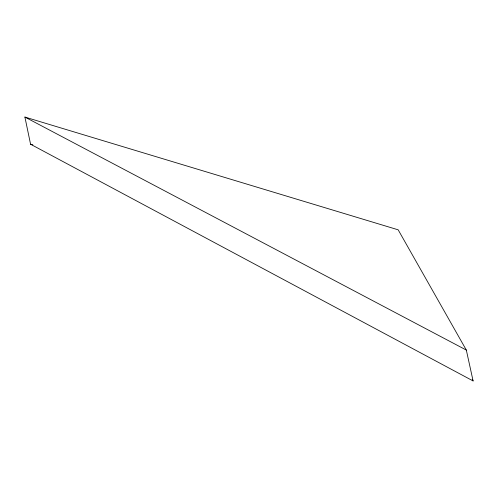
<?xml version="1.0" encoding="UTF-8"?>
<svg xmlns="http://www.w3.org/2000/svg" width="498" height="498" viewBox="0 0 498 498"><rect width="100%" height="100%" fill="white"/><g stroke="black" fill="none" stroke-linecap="round" stroke-linejoin="round"><path stroke-width="0.75" d="M30.571 144.227L473.1 380.939L466.327 350.075L398.17 229.821L24.9 117.061L30.571 144.227L32.824 144.825M24.9 117.061L466.327 350.075M472.278 379.625L473.1 380.939"/></g></svg>
